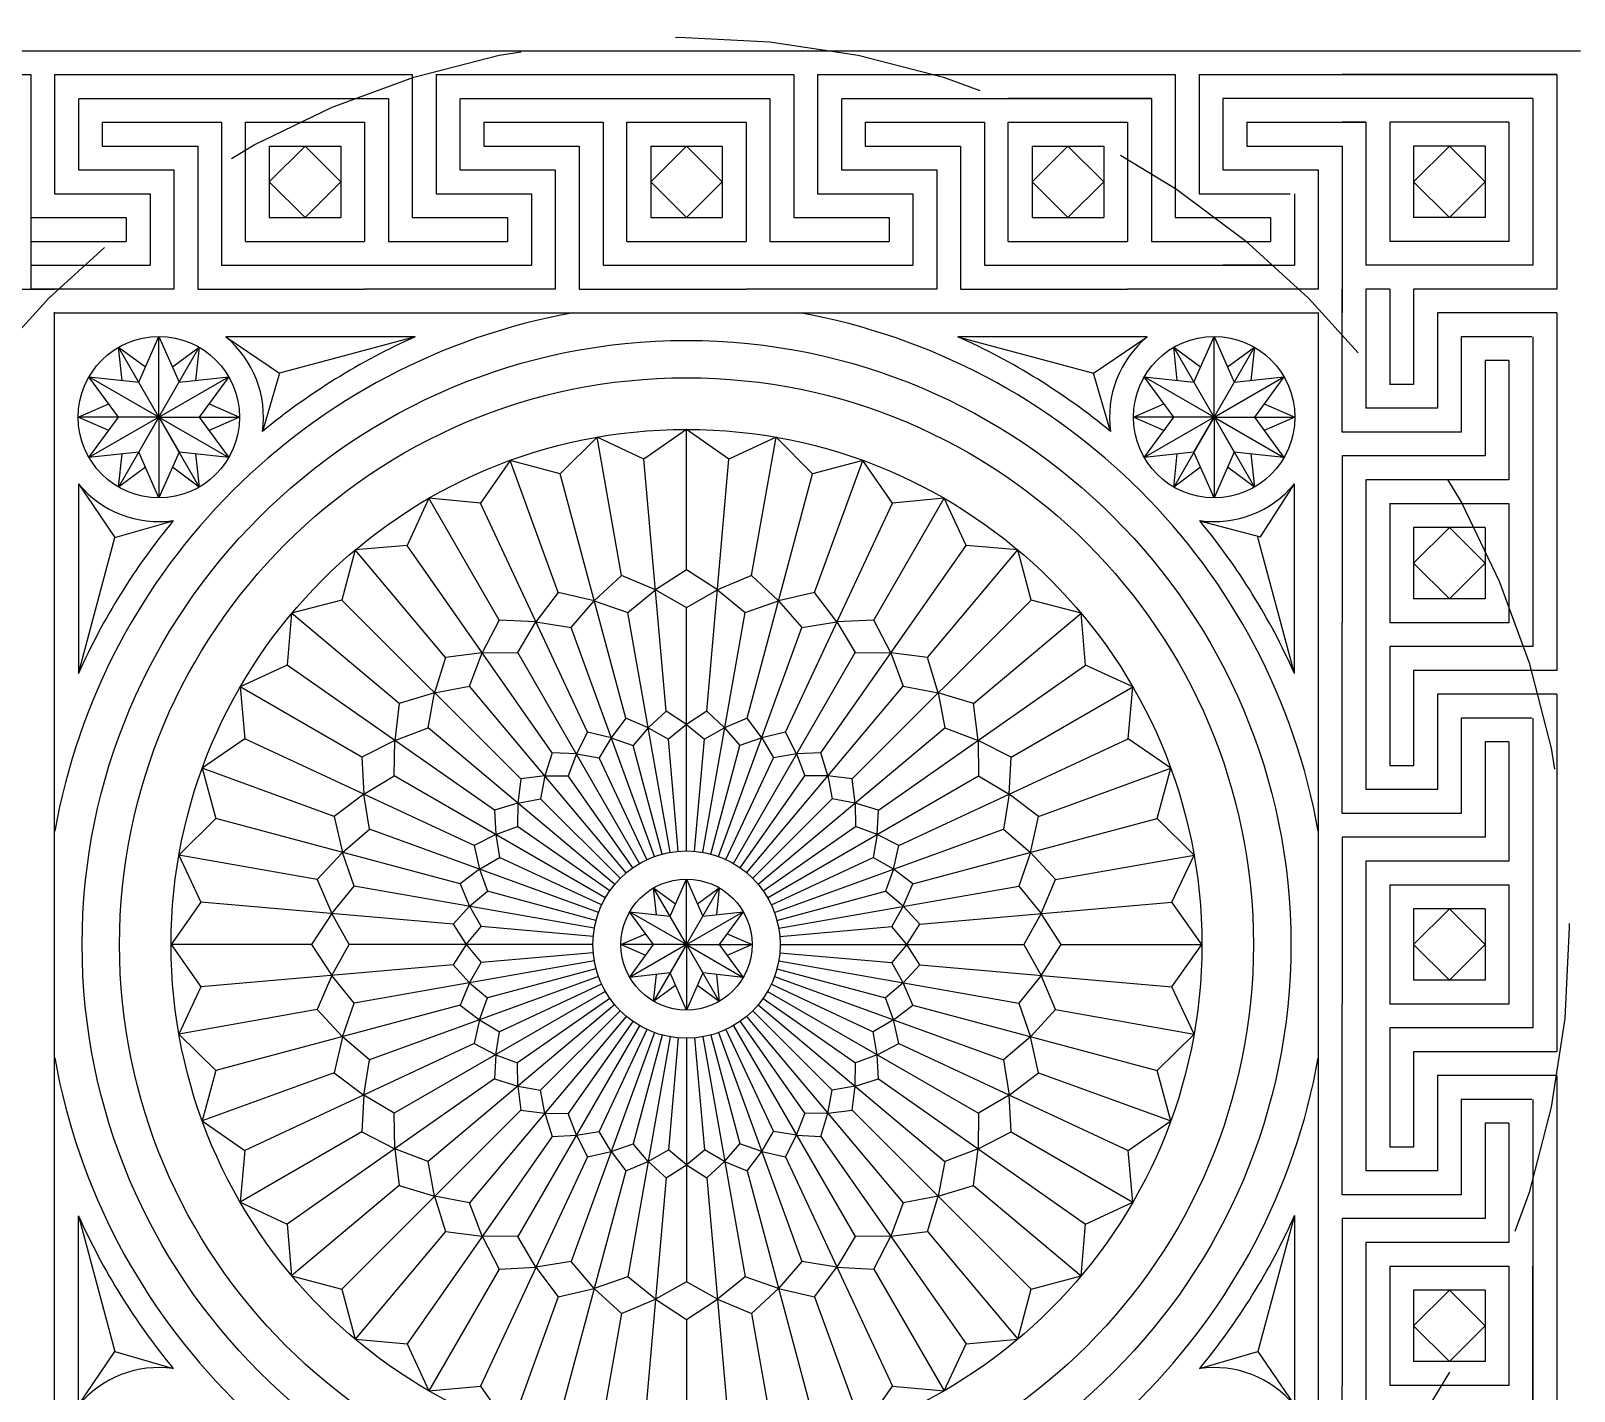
# Model space of a CAD drawing. Header units: metres. Extents: x 225 to 336, y 133 to 179.
# Drawn here: x 290.99 to 303.61, y 152.34 to 163.47 of the extents above; entities that cross this region are included whole.
import ezdxf

# ---------------------------------------------------------------- set-up
doc = ezdxf.new("R2010")
doc.units = ezdxf.units.M
doc.linetypes.add('DASHED', pattern=[19.05, 12.7, -6.35])
for name, color, linetype in [('ceco.net 202 Il Redentore', 7, 'Continuous'), ('ceco.net Il Redentore LINES PROJECTED', 241, 'DASHED'), ('ceco.net Il Redentore WALLS CUT', 150, 'Continuous')]:
    doc.layers.add(name, color=color, linetype=linetype)

# ---------------------------------------------------------------- blocks, each defined once
blk = doc.blocks.new('A$C5E4D315C')
at = {"ltscale": 0.2}
for p, q in [((-15.195, 2.563), (-0.57, 2.563)), ((-15, 2.367), (-13.245, 2.367)), ((-13.245, 2.367), (-13.245, 0.612)), ((-13.05, 2.367), (-10.125, 2.367)), ((-13.05, 2.367), (-13.05, 1.393)), ((-10.125, 2.367), (-10.125, 1.197)), ((-9.93, 2.367), (-7.005, 2.367)), ((-9.93, 2.367), (-9.93, 1.393)), ((-7.005, 2.367), (-7.005, 1.197)), ((-6.81, 2.367), (-3.885, 2.367)), ((-6.81, 2.367), (-6.81, 1.393)), ((-3.885, 2.367), (-3.885, 1.197)), ((-3.69, 2.367), (-0.765, 2.367)), ((-3.69, 2.367), (-3.69, 1.393)), ((-0.96, 2.367), (-2.52, 2.367)), ((-0.765, 2.367), (-2.52, 2.367)), ((-0.765, 2.367), (-0.765, 0.612)), ((-0.765, 2.367), (-0.765, 0.612)), ((-12.855, 2.172), (-10.515, 2.172)), ((-12.855, 2.163), (-12.855, 1.588)), ((-12.855, 2.163), (-12.855, 1.588)), ((-10.515, 2.172), (-10.32, 2.172)), ((-10.32, 2.172), (-10.32, 1.393)), ((-10.32, 2.172), (-10.32, 1.002)), ((-9.735, 2.172), (-7.395, 2.172)), ((-9.735, 2.163), (-9.735, 1.588)), ((-9.735, 2.163), (-9.735, 1.588)), ((-7.395, 2.172), (-7.2, 2.172)), ((-7.2, 2.172), (-7.2, 1.393)), ((-7.2, 2.172), (-7.2, 1.002)), ((-6.615, 2.172), (-4.275, 2.172)), ((-6.615, 2.163), (-6.615, 1.588)), ((-6.615, 2.163), (-6.615, 1.588)), ((-4.08, 2.172), (-5.25, 2.172)), ((-4.275, 2.172), (-4.08, 2.172)), ((-4.08, 2.172), (-4.08, 1.393)), ((-4.08, 2.172), (-4.08, 1.002)), ((-3.69, 2.163), (-3.69, 1.588)), ((-3.495, 2.172), (-3.495, 1.588)), ((-2.325, 2.172), (-3.495, 2.172)), ((-2.325, 2.172), (-2.52, 2.172)), ((-0.96, 2.172), (-2.325, 2.172)), ((-0.96, 2.172), (-2.325, 2.172)), ((-0.96, 2.172), (-0.96, 0.807)), ((-0.96, 2.172), (-0.96, 0.807)), ((-12.66, 1.977), (-12.66, 1.782)), ((-12.66, 1.977), (-11.685, 1.977)), ((-11.685, 1.977), (-11.685, 0.807)), ((-11.49, 1.977), (-10.515, 1.977)), ((-11.49, 1.002), (-11.49, 1.977)), ((-10.515, 1.977), (-10.515, 1.002)), ((-9.54, 1.977), (-8.565, 1.977)), ((-9.54, 1.977), (-9.54, 1.782)), ((-8.565, 1.977), (-8.565, 0.807)), ((-8.37, 1.977), (-7.395, 1.977)), ((-8.37, 1.002), (-8.37, 1.977)), ((-7.395, 1.977), (-7.395, 1.002)), ((-6.42, 1.977), (-5.445, 1.977)), ((-6.42, 1.977), (-6.42, 1.782)), ((-5.445, 1.977), (-5.445, 0.807)), ((-5.25, 1.977), (-4.275, 1.977)), ((-5.25, 1.002), (-5.25, 1.977)), ((-4.275, 1.977), (-4.275, 1.002)), ((-3.3, 1.977), (-3.3, 1.782)), ((-3.3, 1.977), (-2.325, 1.977)), ((-2.325, 1.977), (-2.52, 1.977)), ((-2.325, 1.977), (-2.325, 0.807)), ((-2.325, 1.977), (-2.325, 0.807)), ((-1.155, 1.977), (-2.13, 1.977)), ((-2.13, 1.977), (-2.13, 1.002)), ((-1.155, 1.977), (-2.13, 1.977)), ((-2.13, 1.977), (-2.13, 1.002)), ((-1.155, 1.977), (-1.155, 1.002)), ((-1.155, 1.977), (-1.155, 1.002)), ((-12.66, 1.782), (-11.88, 1.782)), ((-11.88, 1.782), (-11.88, 0.807)), ((-11.88, 1.782), (-11.88, 0.612)), ((-11.295, 1.782), (-10.71, 1.782)), ((-11.295, 1.782), (-11.295, 1.197)), ((-11.295, 1.49), (-11.002, 1.782)), ((-11.002, 1.782), (-10.71, 1.49)), ((-10.71, 1.782), (-10.71, 1.197)), ((-9.54, 1.782), (-8.76, 1.782)), ((-8.76, 1.782), (-8.76, 0.612)), ((-8.76, 1.782), (-8.76, 0.807)), ((-8.175, 1.782), (-7.59, 1.782)), ((-8.175, 1.49), (-7.882, 1.782)), ((-8.175, 1.782), (-8.175, 1.197)), ((-7.882, 1.782), (-7.59, 1.49)), ((-7.59, 1.782), (-7.59, 1.197)), ((-6.42, 1.782), (-5.64, 1.782)), ((-5.64, 1.782), (-5.64, 0.612)), ((-5.64, 1.782), (-5.64, 0.807)), ((-5.055, 1.782), (-4.47, 1.782)), ((-5.055, 1.49), (-4.762, 1.782)), ((-5.055, 1.782), (-5.055, 1.197)), ((-4.762, 1.782), (-4.47, 1.49)), ((-4.47, 1.782), (-4.47, 1.197)), ((-3.885, 1.782), (-3.885, 1.197)), ((-3.3, 1.782), (-2.52, 1.782)), ((-2.52, 1.782), (-2.52, 0.417)), ((-2.52, 1.782), (-2.52, 0.612)), ((-1.35, 1.782), (-1.935, 1.782)), ((-1.642, 1.782), (-1.935, 1.49)), ((-1.935, 1.782), (-1.935, 1.197)), ((-1.35, 1.782), (-1.935, 1.782)), ((-1.935, 1.49), (-1.642, 1.782)), ((-1.935, 1.782), (-1.935, 1.197)), ((-1.35, 1.49), (-1.642, 1.782)), ((-1.642, 1.782), (-1.35, 1.49)), ((-1.35, 1.782), (-1.35, 1.197)), ((-1.35, 1.782), (-1.35, 1.197)), ((-12.855, 1.588), (-12.075, 1.588)), ((-12.075, 1.588), (-12.075, 0.612)), ((-9.735, 1.588), (-8.955, 1.588)), ((-8.955, 1.588), (-8.955, 0.612)), ((-6.615, 1.588), (-5.835, 1.588)), ((-5.835, 1.588), (-5.835, 0.612)), ((-3.495, 1.588), (-2.715, 1.588)), ((-2.715, 1.588), (-2.715, 0.612)), ((-13.05, 1.393), (-12.27, 1.393)), ((-12.27, 1.393), (-12.27, 0.807)), ((-11.002, 1.197), (-11.295, 1.49)), ((-10.71, 1.49), (-11.002, 1.197)), ((-9.93, 1.393), (-9.15, 1.393)), ((-9.15, 1.393), (-9.15, 0.807)), ((-7.882, 1.197), (-8.175, 1.49)), ((-7.59, 1.49), (-7.882, 1.197)), ((-6.81, 1.393), (-6.03, 1.393)), ((-6.03, 1.393), (-6.03, 0.807)), ((-4.762, 1.197), (-5.055, 1.49)), ((-4.47, 1.49), (-4.762, 1.197)), ((-3.69, 1.393), (-2.945, 1.393)), ((-2.91, 1.393), (-2.91, 0.807)), ((-1.935, 1.49), (-1.642, 1.197)), ((-1.642, 1.197), (-1.935, 1.49)), ((-1.642, 1.197), (-1.35, 1.49)), ((-1.35, 1.49), (-1.642, 1.197)), ((-13.245, 1.197), (-12.465, 1.197)), ((-12.465, 1.197), (-12.465, 1.002)), ((-11.295, 1.197), (-10.71, 1.197)), ((-10.125, 1.197), (-9.93, 1.197)), ((-10.125, 1.197), (-9.345, 1.197)), ((-9.93, 1.197), (-9.345, 1.197)), ((-9.345, 1.197), (-9.345, 1.002)), ((-9.345, 1.197), (-9.345, 1.002)), ((-8.175, 1.197), (-7.59, 1.197)), ((-7.005, 1.197), (-6.225, 1.197)), ((-6.225, 1.197), (-6.225, 1.002)), ((-5.055, 1.197), (-4.47, 1.197)), ((-3.885, 1.197), (-3.105, 1.197)), ((-3.105, 1.197), (-3.105, 1.002)), ((-1.35, 1.197), (-1.935, 1.197)), ((-1.35, 1.197), (-1.935, 1.197)), ((-13.245, 1.002), (-12.465, 1.002)), ((-11.49, 1.002), (-10.515, 1.002)), ((-10.32, 1.002), (-9.93, 1.002)), ((-10.125, 1.002), (-9.345, 1.002)), ((-9.93, 1.002), (-9.345, 1.002)), ((-8.37, 1.002), (-7.395, 1.002)), ((-7.2, 1.002), (-6.225, 1.002)), ((-5.25, 1.002), (-4.275, 1.002)), ((-4.08, 1.002), (-3.105, 1.002)), ((-1.155, 1.002), (-2.13, 1.002)), ((-1.155, 1.002), (-2.13, 1.002)), ((-13.245, 0.807), (-12.27, 0.807)), ((-13.245, 0.807), (-13.05, 0.807)), ((-11.685, 0.807), (-10.515, 0.807)), ((-10.515, 0.807), (-9.15, 0.807)), ((-10.125, 0.807), (-9.15, 0.807)), ((-8.565, 0.807), (-7.395, 0.807)), ((-7.395, 0.807), (-6.03, 0.807)), ((-7.005, 0.807), (-6.03, 0.807)), ((-5.445, 0.807), (-4.275, 0.807)), ((-4.275, 0.807), (-2.91, 0.807)), ((-3.105, 0.807), (-3.495, 0.807)), ((-0.96, 0.807), (-2.325, 0.807)), ((-0.96, 0.807), (-2.325, 0.807)), ((-2.715, 0.75), (-2.715, 0.612)), ((-14.415, 0.612), (-13.245, 0.612)), ((-14.415, 0.612), (-13.05, 0.612)), ((-12.075, 0.612), (-13.245, 0.612)), ((-11.88, 0.612), (-10.515, 0.612)), ((-8.955, 0.612), (-10.515, 0.612)), ((-8.76, 0.612), (-7.395, 0.612)), ((-5.835, 0.612), (-7.395, 0.612)), ((-5.64, 0.612), (-4.275, 0.612)), ((-2.715, 0.612), (-4.275, 0.612)), ((-2.52, -0.557), (-2.52, 0.612)), ((-2.325, 0.612), (-2.325, 0.417)), ((-2.325, 0.612), (-2.325, -0.362)), ((-2.13, 0.612), (-2.325, 0.612)), ((-2.13, 0.612), (-2.325, 0.612)), ((-2.13, 0.612), (-2.13, -0.167)), ((-0.765, 0.612), (-1.935, 0.612)), ((-1.935, 0.612), (-1.935, -0.167)), ((-0.765, 0.612), (-1.935, 0.612)), ((-13.05, -9.917), (-13.05, 0.423)), ((-13.05, 0.417), (-2.709, 0.417)), ((-2.715, 0.417), (-2.715, -9.917)), ((-0.765, 0.417), (-1.74, 0.417)), ((-1.74, 0.417), (-1.74, -0.362)), ((-0.765, 0.417), (-0.765, -2.507)), ((-12.197, -0.435), (-12.527, 0.137)), ((-12.498, -0.134), (-12.527, 0.137)), ((-12.527, 0.137), (-12.307, -0.024)), ((-12.362, -0.149), (-12.197, 0.225)), ((-12.197, -0.435), (-12.197, 0.225)), ((-12.197, 0.225), (-12.032, -0.149)), ((-12.197, -0.435), (-11.867, 0.137)), ((-12.087, -0.024), (-11.867, 0.137)), ((-11.867, 0.137), (-11.897, -0.134)), ((-10.101, 0.222), (-11.651, 0.222)), ((-11.651, 0.222), (-11.211, -0.075)), ((-10.101, 0.222), (-11.211, -0.075)), ((-4.114, 0.222), (-5.664, 0.222)), ((-5.664, 0.222), (-4.554, -0.075)), ((-4.554, -0.075), (-4.114, 0.222)), ((-3.567, -0.435), (-3.897, 0.137)), ((-3.868, -0.134), (-3.897, 0.137)), ((-3.897, 0.137), (-3.677, -0.024)), ((-3.732, -0.149), (-3.567, 0.225)), ((-3.567, -0.435), (-3.567, 0.225)), ((-3.567, 0.225), (-3.402, -0.149)), ((-3.567, -0.435), (-3.237, 0.137)), ((-3.457, -0.024), (-3.237, 0.137)), ((-3.237, 0.137), (-3.267, -0.134)), ((-0.969, 0.222), (-1.545, 0.222)), ((-0.969, 0.222), (-1.545, 0.222)), ((-1.545, 0.222), (-1.545, -0.557)), ((-0.96, 0.222), (-0.96, -2.117)), ((-1.35, 0.028), (-1.35, -0.752)), ((-1.155, 0.028), (-1.35, 0.028)), ((-1.155, 0.028), (-1.155, -0.947)), ((-12.197, -0.435), (-12.769, -0.105)), ((-12.527, -0.435), (-12.769, -0.105)), ((-12.769, -0.105), (-12.362, -0.149)), ((-12.197, -0.435), (-11.626, -0.105)), ((-12.032, -0.149), (-11.626, -0.105)), ((-11.626, -0.105), (-11.867, -0.435)), ((-11.211, -0.075), (-11.351, -0.552)), ((-4.414, -0.552), (-4.554, -0.075)), ((-3.567, -0.435), (-4.139, -0.105)), ((-3.897, -0.435), (-4.139, -0.105)), ((-4.139, -0.105), (-3.732, -0.149)), ((-3.567, -0.435), (-2.996, -0.105)), ((-3.402, -0.149), (-2.996, -0.105)), ((-2.996, -0.105), (-3.237, -0.435)), ((-1.935, -0.167), (-2.13, -0.167)), ((-12.857, -0.435), (-12.608, -0.325)), ((-11.787, -0.325), (-11.537, -0.435)), ((-4.227, -0.435), (-3.978, -0.325)), ((-3.157, -0.325), (-2.907, -0.435)), ((-1.74, -0.362), (-2.325, -0.362)), ((-12.197, -0.435), (-12.857, -0.435)), ((-12.608, -0.545), (-12.857, -0.435)), ((-12.197, -0.435), (-12.769, -0.765)), ((-12.769, -0.765), (-12.527, -0.435)), ((-12.197, -0.435), (-12.527, -1.007)), ((-12.362, -0.721), (-12.197, -0.435)), ((-12.197, -0.435), (-12.197, -1.095)), ((-12.197, -0.435), (-12.032, -0.721)), ((-12.197, -0.435), (-11.867, -1.007)), ((-12.197, -0.435), (-11.626, -0.765)), ((-12.197, -0.435), (-11.537, -0.435)), ((-11.867, -0.435), (-11.626, -0.765)), ((-11.537, -0.435), (-11.787, -0.545)), ((-3.567, -0.435), (-4.227, -0.435)), ((-3.978, -0.545), (-4.227, -0.435)), ((-3.567, -0.435), (-4.139, -0.765)), ((-4.139, -0.765), (-3.897, -0.435)), ((-3.567, -0.435), (-3.897, -1.007)), ((-3.732, -0.721), (-3.567, -0.435)), ((-3.567, -0.435), (-3.567, -1.095)), ((-3.567, -0.435), (-3.237, -1.007)), ((-3.567, -0.435), (-3.402, -0.721)), ((-3.567, -0.435), (-2.996, -0.765)), ((-3.567, -0.435), (-2.907, -0.435)), ((-3.237, -0.435), (-2.996, -0.765)), ((-2.907, -0.435), (-3.157, -0.545)), ((-8.614, -0.599), (-8.914, -0.9)), ((-8.23, -0.78), (-8.614, -0.599)), ((-8.415, -1.731), (-8.614, -0.599)), ((-7.882, -0.535), (-8.23, -0.78)), ((-7.882, -1.684), (-7.882, -0.535)), ((-7.535, -0.78), (-7.882, -0.535)), ((-7.15, -0.599), (-7.535, -0.78)), ((-7.35, -1.731), (-7.15, -0.599)), ((-6.851, -0.9), (-7.15, -0.599)), ((-1.545, -0.557), (-2.52, -0.557)), ((-12.362, -0.721), (-12.769, -0.765)), ((-12.527, -1.007), (-12.498, -0.735)), ((-12.197, -1.095), (-12.362, -0.721)), ((-12.032, -0.721), (-12.197, -1.095)), ((-11.626, -0.765), (-12.032, -0.721)), ((-11.897, -0.735), (-11.867, -1.007)), ((-3.732, -0.721), (-4.139, -0.765)), ((-3.897, -1.007), (-3.868, -0.735)), ((-3.567, -1.095), (-3.732, -0.721)), ((-3.402, -0.721), (-3.567, -1.095)), ((-2.996, -0.765), (-3.402, -0.721)), ((-3.267, -0.735), (-3.237, -1.007)), ((-1.35, -0.752), (-2.52, -0.752)), ((-2.52, -0.752), (-2.52, -2.117)), ((-1.35, -0.752), (-2.325, -0.752)), ((-12.307, -0.845), (-12.527, -1.007)), ((-11.867, -1.007), (-12.087, -0.845)), ((-9.324, -0.789), (-9.567, -1.138)), ((-8.931, -1.869), (-9.324, -0.789)), ((-8.914, -0.9), (-9.324, -0.789)), ((-8.049, -2.841), (-8.23, -0.78)), ((-8.049, -2.841), (-8.23, -0.78)), ((-7.715, -2.841), (-7.535, -0.78)), ((-7.715, -2.841), (-7.535, -0.78)), ((-6.441, -0.789), (-6.851, -0.9)), ((-6.834, -1.869), (-6.441, -0.789)), ((-6.198, -1.138), (-6.441, -0.789)), ((-3.677, -0.845), (-3.897, -1.007)), ((-3.237, -1.007), (-3.457, -0.845)), ((-12.855, -0.982), (-12.855, -2.531)), ((-12.855, -0.982), (-12.557, -1.421)), ((-8.378, -2.899), (-8.914, -0.9)), ((-8.378, -2.899), (-8.914, -0.9)), ((-7.387, -2.899), (-6.851, -0.9)), ((-7.387, -2.899), (-6.851, -0.9)), ((-3.188, -1.414), (-2.91, -0.982)), ((-2.91, -2.532), (-2.91, -0.982)), ((-1.155, -0.947), (-2.325, -0.947)), ((-2.325, -0.947), (-2.325, -2.117)), ((-9.99, -1.099), (-10.168, -1.485)), ((-9.415, -2.095), (-9.99, -1.099)), ((-9.567, -1.138), (-9.99, -1.099)), ((-6.35, -2.095), (-5.775, -1.099)), ((-5.775, -1.099), (-6.198, -1.138)), ((-5.596, -1.485), (-5.775, -1.099)), ((-8.692, -3.013), (-9.567, -1.138)), ((-8.692, -3.013), (-9.567, -1.138)), ((-7.073, -3.013), (-6.198, -1.138)), ((-7.073, -3.013), (-6.198, -1.138)), ((-2.13, -1.142), (-1.155, -1.142)), ((-2.13, -1.142), (-2.13, -2.117)), ((-1.155, -1.142), (-1.155, -2.117)), ((-12.557, -1.421), (-12.08, -1.282)), ((-3.685, -1.282), (-3.188, -1.414)), ((-1.35, -1.338), (-1.935, -1.338)), ((-1.935, -1.63), (-1.642, -1.338)), ((-1.935, -1.338), (-1.935, -1.922)), ((-1.642, -1.338), (-1.35, -1.63)), ((-1.35, -1.338), (-1.35, -1.922)), ((-12.855, -2.531), (-12.557, -1.421)), ((-10.168, -1.485), (-10.592, -1.521)), ((-8.981, -3.18), (-10.168, -1.485)), ((-8.981, -3.18), (-10.168, -1.485)), ((-6.783, -3.18), (-5.596, -1.485)), ((-6.783, -3.18), (-5.596, -1.485)), ((-5.173, -1.521), (-5.596, -1.485)), ((-2.91, -2.531), (-3.211, -1.408)), ((-10.592, -1.521), (-10.701, -1.932)), ((-9.853, -2.402), (-10.592, -1.521)), ((-5.912, -2.402), (-5.173, -1.521)), ((-5.064, -1.932), (-5.173, -1.521)), ((-1.642, -1.922), (-1.935, -1.63)), ((-1.35, -1.63), (-1.642, -1.922)), ((-8.415, -1.731), (-8.636, -1.937)), ((-8.136, -1.849), (-8.415, -1.731)), ((-7.882, -1.684), (-8.136, -1.849)), ((-7.629, -1.849), (-7.882, -1.684)), ((-7.35, -1.731), (-7.629, -1.849)), ((-7.129, -1.937), (-7.35, -1.731)), ((-8.931, -1.869), (-9.113, -2.11)), ((-8.636, -1.937), (-8.931, -1.869)), ((-8.362, -2.033), (-8.136, -1.849)), ((-8.136, -1.849), (-7.882, -1.991)), ((-7.882, -1.991), (-7.629, -1.849)), ((-7.629, -1.849), (-7.403, -2.033)), ((-6.834, -1.869), (-7.129, -1.937)), ((-6.652, -2.11), (-6.834, -1.869)), ((-10.701, -1.932), (-11.112, -2.04)), ((-9.237, -3.395), (-10.701, -1.932)), ((-9.237, -3.395), (-10.701, -1.932)), ((-8.826, -2.157), (-8.636, -1.937)), ((-8.636, -1.937), (-8.362, -2.033)), ((-7.882, -3.984), (-7.882, -1.991)), ((-7.403, -2.033), (-7.129, -1.937)), ((-7.129, -1.937), (-6.939, -2.157)), ((-6.528, -3.395), (-5.064, -1.932)), ((-6.528, -3.395), (-5.064, -1.932)), ((-4.653, -2.04), (-5.064, -1.932)), ((-1.35, -1.922), (-1.935, -1.922)), ((-11.112, -2.04), (-11.147, -2.464)), ((-10.231, -2.779), (-11.112, -2.04)), ((-9.415, -2.095), (-9.553, -2.364)), ((-9.113, -2.11), (-9.415, -2.095)), ((-9.262, -2.361), (-9.113, -2.11)), ((-9.113, -2.11), (-8.826, -2.157)), ((-8.016, -3.995), (-8.362, -2.033)), ((-7.749, -3.995), (-7.403, -2.033)), ((-6.939, -2.157), (-6.652, -2.11)), ((-6.35, -2.095), (-6.652, -2.11)), ((-6.652, -2.11), (-6.503, -2.361)), ((-6.212, -2.364), (-6.35, -2.095)), ((-5.534, -2.779), (-4.653, -2.04)), ((-4.618, -2.464), (-4.653, -2.04)), ((-2.52, -3.677), (-2.52, -2.117)), ((-2.325, -2.117), (-2.325, -3.482)), ((-1.155, -2.117), (-2.13, -2.117)), ((-0.96, -2.117), (-0.96, -2.312)), ((-8.145, -4.03), (-8.826, -2.157)), ((-7.62, -4.03), (-6.939, -2.157)), ((-9.553, -2.364), (-9.853, -2.402)), ((-9.656, -2.636), (-9.553, -2.364)), ((-9.553, -2.364), (-9.262, -2.361)), ((-8.266, -4.086), (-9.262, -2.361)), ((-7.499, -4.086), (-6.503, -2.361)), ((-6.503, -2.361), (-6.212, -2.364)), ((-6.212, -2.364), (-6.109, -2.636)), ((-5.912, -2.402), (-6.212, -2.364)), ((-0.96, -2.312), (-2.13, -2.312)), ((-2.13, -2.312), (-2.13, -2.702)), ((-0.96, -2.312), (-1.74, -2.312)), ((-11.147, -2.464), (-11.533, -2.642)), ((-9.452, -3.651), (-11.147, -2.464)), ((-9.452, -3.651), (-11.147, -2.464)), ((-9.853, -2.402), (-9.942, -2.691)), ((-6.313, -3.651), (-4.618, -2.464)), ((-6.313, -3.651), (-4.618, -2.464)), ((-5.823, -2.691), (-5.912, -2.402)), ((-4.232, -2.642), (-4.618, -2.464)), ((-2.325, -2.507), (-2.325, -3.482)), ((-2.13, -2.507), (-2.13, -3.287)), ((-0.765, -2.507), (-1.935, -2.507)), ((-1.935, -2.507), (-1.935, -3.287)), ((-1.935, -2.507), (-1.935, -2.702)), ((-11.533, -2.642), (-11.494, -3.066)), ((-10.537, -3.217), (-11.533, -2.642)), ((-9.942, -2.691), (-9.656, -2.636)), ((-8.375, -4.163), (-9.656, -2.636)), ((-7.39, -4.163), (-6.109, -2.636)), ((-6.109, -2.636), (-5.823, -2.691)), ((-5.227, -3.217), (-4.232, -2.642)), ((-4.27, -3.066), (-4.232, -2.642)), ((-9.942, -2.691), (-10.231, -2.779)), ((-9.996, -2.976), (-9.942, -2.691)), ((-5.823, -2.691), (-5.769, -2.976)), ((-5.534, -2.779), (-5.823, -2.691)), ((-2.13, -2.702), (-2.13, -3.287)), ((-1.935, -2.702), (-1.935, -3.287)), ((-1.74, -2.702), (-1.74, -3.482)), ((-0.765, -2.702), (-1.74, -2.702)), ((-0.765, -2.702), (-0.765, -5.627)), ((-10.231, -2.779), (-10.268, -3.08)), ((-8.378, -2.899), (-8.498, -3.058)), ((-8.195, -2.976), (-8.378, -2.899)), ((-8.049, -2.841), (-8.195, -2.976)), ((-7.882, -2.949), (-8.049, -2.841)), ((-7.715, -2.841), (-7.882, -2.949)), ((-7.57, -2.976), (-7.715, -2.841)), ((-7.387, -2.899), (-7.57, -2.976)), ((-7.266, -3.058), (-7.387, -2.899)), ((-5.497, -3.08), (-5.534, -2.779)), ((-1.545, -2.897), (-1.545, -3.677)), ((-0.969, -2.897), (-1.545, -2.897)), ((-0.969, -2.897), (-1.545, -2.897)), ((-0.96, -2.897), (-0.96, -5.237)), ((-10.268, -3.08), (-9.996, -2.976)), ((-8.47, -4.257), (-9.996, -2.976)), ((-8.692, -3.013), (-8.783, -3.19)), ((-8.498, -3.058), (-8.692, -3.013)), ((-8.195, -2.976), (-8.319, -3.121)), ((-8.195, -2.976), (-8.029, -3.07)), ((-7.882, -2.949), (-8.029, -3.07)), ((-7.882, -2.949), (-7.735, -3.07)), ((-7.57, -2.976), (-7.735, -3.07)), ((-7.57, -2.976), (-7.446, -3.121)), ((-7.295, -4.257), (-5.769, -2.976)), ((-7.073, -3.013), (-7.266, -3.058)), ((-6.982, -3.19), (-7.073, -3.013)), ((-5.769, -2.976), (-5.497, -3.08)), ((-11.494, -3.066), (-11.844, -3.308)), ((-9.619, -3.94), (-11.494, -3.066)), ((-9.619, -3.94), (-11.494, -3.066)), ((-10.268, -3.08), (-10.537, -3.217)), ((-10.272, -3.37), (-10.268, -3.08)), ((-8.498, -3.058), (-8.595, -3.222)), ((-8.498, -3.058), (-8.319, -3.121)), ((-8.081, -4.01), (-8.319, -3.121)), ((-8.081, -4.01), (-8.319, -3.121)), ((-7.949, -3.986), (-8.029, -3.07)), ((-7.949, -3.986), (-8.029, -3.07)), ((-7.816, -3.986), (-7.735, -3.07)), ((-7.816, -3.986), (-7.735, -3.07)), ((-7.684, -4.01), (-7.446, -3.121)), ((-7.684, -4.01), (-7.446, -3.121)), ((-7.266, -3.058), (-7.446, -3.121)), ((-7.266, -3.058), (-7.17, -3.222)), ((-6.146, -3.94), (-4.27, -3.066)), ((-6.146, -3.94), (-4.27, -3.066)), ((-5.497, -3.08), (-5.493, -3.37)), ((-5.227, -3.217), (-5.497, -3.08)), ((-3.921, -3.308), (-4.27, -3.066)), ((-1.35, -3.092), (-1.35, -3.872)), ((-1.155, -3.092), (-1.35, -3.092)), ((-1.155, -3.092), (-1.155, -4.067)), ((-10.537, -3.217), (-10.522, -3.519)), ((-8.981, -3.18), (-9.04, -3.37)), ((-8.783, -3.19), (-8.981, -3.18)), ((-8.783, -3.19), (-8.85, -3.369)), ((-8.783, -3.19), (-8.595, -3.222)), ((-8.206, -4.055), (-8.595, -3.222)), ((-8.206, -4.055), (-8.595, -3.222)), ((-7.559, -4.055), (-7.17, -3.222)), ((-7.559, -4.055), (-7.17, -3.222)), ((-6.982, -3.19), (-7.17, -3.222)), ((-6.783, -3.18), (-6.982, -3.19)), ((-6.982, -3.19), (-6.915, -3.369)), ((-6.725, -3.37), (-6.783, -3.18)), ((-5.243, -3.519), (-5.227, -3.217)), ((-11.844, -3.308), (-11.732, -3.719)), ((-10.763, -3.701), (-11.844, -3.308)), ((-10.522, -3.519), (-10.272, -3.37)), ((-8.546, -4.367), (-10.272, -3.37)), ((-9.237, -3.395), (-9.262, -3.592)), ((-9.04, -3.37), (-9.237, -3.395)), ((-9.04, -3.37), (-9.075, -3.558)), ((-9.04, -3.37), (-8.85, -3.369)), ((-8.322, -4.122), (-8.85, -3.369)), ((-8.322, -4.122), (-8.85, -3.369)), ((-7.443, -4.122), (-6.915, -3.369)), ((-7.443, -4.122), (-6.915, -3.369)), ((-7.219, -4.367), (-5.493, -3.37)), ((-6.725, -3.37), (-6.915, -3.369)), ((-6.725, -3.37), (-6.69, -3.558)), ((-6.528, -3.395), (-6.725, -3.37)), ((-6.503, -3.592), (-6.528, -3.395)), ((-5.493, -3.37), (-5.243, -3.519)), ((-5.002, -3.701), (-3.921, -3.308)), ((-4.033, -3.719), (-3.921, -3.308)), ((-1.935, -3.287), (-2.13, -3.287)), ((-1.935, -3.287), (-2.13, -3.287)), ((-10.522, -3.519), (-10.763, -3.701)), ((-10.475, -3.806), (-10.522, -3.519)), ((-5.243, -3.519), (-5.29, -3.806)), ((-5.002, -3.701), (-5.243, -3.519)), ((-1.74, -3.482), (-2.325, -3.482)), ((-9.262, -3.592), (-9.452, -3.651)), ((-9.452, -3.651), (-9.442, -3.849)), ((-9.262, -3.592), (-9.264, -3.783)), ((-9.262, -3.592), (-9.075, -3.558)), ((-8.424, -4.208), (-9.075, -3.558)), ((-8.424, -4.208), (-9.075, -3.558)), ((-7.34, -4.208), (-6.69, -3.558)), ((-7.34, -4.208), (-6.69, -3.558)), ((-6.503, -3.592), (-6.69, -3.558)), ((-6.313, -3.651), (-6.503, -3.592)), ((-6.503, -3.592), (-6.501, -3.783)), ((-6.323, -3.849), (-6.313, -3.651)), ((-11.732, -3.719), (-12.034, -4.018)), ((-9.733, -4.254), (-11.732, -3.719)), ((-9.733, -4.254), (-11.732, -3.719)), ((-10.763, -3.701), (-10.696, -3.996)), ((-9.442, -3.849), (-9.264, -3.783)), ((-8.51, -4.31), (-9.264, -3.783)), ((-8.51, -4.31), (-9.264, -3.783)), ((-7.255, -4.31), (-6.501, -3.783)), ((-7.255, -4.31), (-6.501, -3.783)), ((-6.323, -3.849), (-6.501, -3.783)), ((-6.032, -4.254), (-4.033, -3.719)), ((-6.032, -4.254), (-4.033, -3.719)), ((-5.069, -3.996), (-5.002, -3.701)), ((-3.731, -4.018), (-4.033, -3.719)), ((-1.545, -3.677), (-2.52, -3.677)), ((-10.696, -3.996), (-10.475, -3.806)), ((-8.603, -4.488), (-10.475, -3.806)), ((-9.442, -3.849), (-9.619, -3.94)), ((-9.442, -3.849), (-9.411, -4.037)), ((-7.162, -4.488), (-5.29, -3.806)), ((-6.323, -3.849), (-6.354, -4.037)), ((-6.146, -3.94), (-6.323, -3.849)), ((-5.29, -3.806), (-5.069, -3.996)), ((-1.35, -3.872), (-2.52, -3.872)), ((-2.52, -3.872), (-2.52, -5.237)), ((-1.35, -3.872), (-2.325, -3.872)), ((-12.034, -4.018), (-11.853, -4.403)), ((-10.902, -4.218), (-12.034, -4.018)), ((-10.696, -3.996), (-10.902, -4.218)), ((-10.6, -4.271), (-10.696, -3.996)), ((-9.619, -3.94), (-9.575, -4.134)), ((-9.575, -4.134), (-9.411, -4.037)), ((-8.577, -4.426), (-9.411, -4.037)), ((-8.577, -4.426), (-9.411, -4.037)), ((-7.188, -4.426), (-6.354, -4.037)), ((-7.188, -4.426), (-6.354, -4.037)), ((-6.19, -4.134), (-6.354, -4.037)), ((-6.19, -4.134), (-6.146, -3.94)), ((-5.069, -3.996), (-5.165, -4.271)), ((-4.863, -4.218), (-5.069, -3.996)), ((-4.863, -4.218), (-3.731, -4.018)), ((-3.912, -4.403), (-3.731, -4.018)), ((-9.575, -4.134), (-9.733, -4.254)), ((-9.575, -4.134), (-9.511, -4.314)), ((-6.19, -4.134), (-6.254, -4.314)), ((-6.032, -4.254), (-6.19, -4.134)), ((-1.155, -4.067), (-2.325, -4.067)), ((-2.325, -4.067), (-2.325, -5.237)), ((-10.902, -4.218), (-10.784, -4.496)), ((-10.784, -4.496), (-10.6, -4.271)), ((-8.637, -4.617), (-10.6, -4.271)), ((-9.733, -4.254), (-9.656, -4.437)), ((-7.882, -4.75), (-8.151, -4.285)), ((-8.127, -4.506), (-8.151, -4.285)), ((-8.151, -4.285), (-7.972, -4.416)), ((-8.017, -4.518), (-7.882, -4.214)), ((-7.882, -4.75), (-7.882, -4.214)), ((-7.882, -4.214), (-7.748, -4.518)), ((-7.882, -4.75), (-7.614, -4.285)), ((-7.793, -4.416), (-7.614, -4.285)), ((-7.614, -4.285), (-7.638, -4.506)), ((-7.128, -4.617), (-5.165, -4.271)), ((-6.109, -4.437), (-6.032, -4.254)), ((-5.165, -4.271), (-4.981, -4.496)), ((-4.981, -4.496), (-4.863, -4.218)), ((-2.13, -4.262), (-1.155, -4.262)), ((-2.13, -4.262), (-2.13, -5.237)), ((-1.155, -4.262), (-1.155, -5.237)), ((-11.853, -4.403), (-12.098, -4.75)), ((-9.791, -4.583), (-11.853, -4.403)), ((-9.791, -4.583), (-11.853, -4.403)), ((-9.656, -4.437), (-9.511, -4.314)), ((-8.623, -4.552), (-9.511, -4.314)), ((-8.623, -4.552), (-9.511, -4.314)), ((-7.142, -4.552), (-6.254, -4.314)), ((-7.142, -4.552), (-6.254, -4.314)), ((-6.109, -4.437), (-6.254, -4.314)), ((-5.974, -4.583), (-3.912, -4.403)), ((-5.974, -4.583), (-3.912, -4.403)), ((-3.667, -4.75), (-3.912, -4.403)), ((-10.784, -4.496), (-10.948, -4.75)), ((-10.642, -4.75), (-10.784, -4.496)), ((-9.656, -4.437), (-9.791, -4.583)), ((-9.656, -4.437), (-9.562, -4.603)), ((-7.882, -4.75), (-8.347, -4.482)), ((-8.151, -4.75), (-8.347, -4.482)), ((-8.347, -4.482), (-8.017, -4.518)), ((-7.882, -4.75), (-7.418, -4.482)), ((-7.748, -4.518), (-7.418, -4.482)), ((-7.418, -4.482), (-7.614, -4.75)), ((-6.109, -4.437), (-6.203, -4.603)), ((-5.974, -4.583), (-6.109, -4.437)), ((-4.981, -4.496), (-5.123, -4.75)), ((-4.817, -4.75), (-4.981, -4.496)), ((-1.935, -4.75), (-1.642, -4.457)), ((-1.35, -4.457), (-1.935, -4.457)), ((-1.935, -4.457), (-1.935, -5.042)), ((-1.642, -4.457), (-1.35, -4.75)), ((-1.35, -4.457), (-1.35, -5.042)), ((-9.791, -4.583), (-9.684, -4.75)), ((-9.684, -4.75), (-9.562, -4.603)), ((-8.646, -4.683), (-9.562, -4.603)), ((-8.646, -4.683), (-9.562, -4.603)), ((-8.419, -4.75), (-8.216, -4.661)), ((-7.549, -4.661), (-7.346, -4.75)), ((-7.119, -4.683), (-6.203, -4.603)), ((-7.119, -4.683), (-6.203, -4.603)), ((-6.081, -4.75), (-6.203, -4.603)), ((-6.081, -4.75), (-5.974, -4.583)), ((-12.098, -4.75), (-11.853, -5.097)), ((-10.948, -4.75), (-12.098, -4.75)), ((-10.948, -4.75), (-10.784, -5.004)), ((-10.784, -5.004), (-10.642, -4.75)), ((-8.649, -4.75), (-10.642, -4.75)), ((-9.684, -4.75), (-9.791, -4.917)), ((-9.684, -4.75), (-9.562, -4.897)), ((-7.882, -4.75), (-8.419, -4.75)), ((-8.216, -4.839), (-8.419, -4.75)), ((-7.882, -4.75), (-8.347, -5.018)), ((-8.347, -5.018), (-8.151, -4.75)), ((-7.882, -4.75), (-8.151, -5.215)), ((-8.017, -4.982), (-7.882, -4.75)), ((-7.882, -4.75), (-7.346, -4.75)), ((-7.882, -4.75), (-7.418, -5.018)), ((-7.882, -4.75), (-7.882, -5.286)), ((-7.882, -4.75), (-7.614, -5.215)), ((-7.882, -4.75), (-7.748, -4.982)), ((-7.614, -4.75), (-7.418, -5.018)), ((-7.346, -4.75), (-7.549, -4.839)), ((-7.116, -4.75), (-5.123, -4.75)), ((-6.081, -4.75), (-6.203, -4.897)), ((-5.974, -4.917), (-6.081, -4.75)), ((-5.123, -4.75), (-4.981, -5.004)), ((-4.981, -5.004), (-4.817, -4.75)), ((-4.817, -4.75), (-3.667, -4.75)), ((-3.912, -5.097), (-3.667, -4.75)), ((-1.642, -5.042), (-1.935, -4.75)), ((-1.35, -4.75), (-1.642, -5.042)), ((-9.791, -4.917), (-11.853, -5.097)), ((-9.791, -4.917), (-11.853, -5.097)), ((-8.637, -4.883), (-10.6, -5.229)), ((-9.791, -4.917), (-9.656, -5.063)), ((-9.656, -5.063), (-9.562, -4.897)), ((-8.646, -4.817), (-9.562, -4.897)), ((-8.646, -4.817), (-9.562, -4.897)), ((-7.128, -4.883), (-5.165, -5.229)), ((-7.119, -4.817), (-6.203, -4.897)), ((-7.119, -4.817), (-6.203, -4.897)), ((-6.109, -5.063), (-6.203, -4.897)), ((-6.109, -5.063), (-5.974, -4.917)), ((-5.974, -4.917), (-3.912, -5.097)), ((-5.974, -4.917), (-3.912, -5.097)), ((-10.784, -5.004), (-10.902, -5.282)), ((-10.6, -5.229), (-10.784, -5.004)), ((-8.603, -5.012), (-10.475, -5.694)), ((-8.623, -4.948), (-9.511, -5.186)), ((-8.623, -4.948), (-9.511, -5.186)), ((-8.017, -4.982), (-8.347, -5.018)), ((-8.151, -5.215), (-8.127, -4.994)), ((-7.882, -5.286), (-8.017, -4.982)), ((-7.748, -4.982), (-7.882, -5.286)), ((-7.418, -5.018), (-7.748, -4.982)), ((-7.638, -4.994), (-7.614, -5.215)), ((-7.162, -5.012), (-5.29, -5.694)), ((-7.142, -4.948), (-6.254, -5.186)), ((-7.142, -4.948), (-6.254, -5.186)), ((-4.981, -5.004), (-5.165, -5.229)), ((-4.863, -5.282), (-4.981, -5.004)), ((-1.35, -5.042), (-1.935, -5.042)), ((-11.853, -5.097), (-12.034, -5.482)), ((-8.546, -5.133), (-10.272, -6.13)), ((-9.656, -5.063), (-9.733, -5.246)), ((-9.656, -5.063), (-9.511, -5.186)), ((-8.577, -5.074), (-9.411, -5.463)), ((-8.577, -5.074), (-9.411, -5.463)), ((-7.972, -5.084), (-8.151, -5.215)), ((-7.614, -5.215), (-7.793, -5.084)), ((-7.219, -5.133), (-5.493, -6.13)), ((-7.188, -5.074), (-6.354, -5.463)), ((-7.188, -5.074), (-6.354, -5.463)), ((-6.109, -5.063), (-6.254, -5.186)), ((-6.032, -5.246), (-6.109, -5.063)), ((-3.731, -5.482), (-3.912, -5.097)), ((-10.902, -5.282), (-12.034, -5.482)), ((-9.733, -5.246), (-11.732, -5.781)), ((-9.733, -5.246), (-11.732, -5.781)), ((-10.902, -5.282), (-10.696, -5.504)), ((-10.696, -5.504), (-10.6, -5.229)), ((-8.47, -5.243), (-9.996, -6.524)), ((-9.733, -5.246), (-9.575, -5.366)), ((-9.575, -5.366), (-9.511, -5.186)), ((-8.51, -5.19), (-9.264, -5.717)), ((-8.51, -5.19), (-9.264, -5.717)), ((-8.424, -5.292), (-9.075, -5.942)), ((-8.424, -5.292), (-9.075, -5.942)), ((-7.34, -5.292), (-6.69, -5.942)), ((-7.34, -5.292), (-6.69, -5.942)), ((-7.295, -5.243), (-5.769, -6.524)), ((-7.255, -5.19), (-6.501, -5.717)), ((-7.255, -5.19), (-6.501, -5.717)), ((-6.19, -5.366), (-6.254, -5.186)), ((-6.19, -5.366), (-6.032, -5.246)), ((-6.032, -5.246), (-4.033, -5.781)), ((-6.032, -5.246), (-4.033, -5.781)), ((-5.165, -5.229), (-5.069, -5.504)), ((-5.069, -5.504), (-4.863, -5.282)), ((-4.863, -5.282), (-3.731, -5.482)), ((-2.52, -6.797), (-2.52, -5.237)), ((-2.325, -5.237), (-2.325, -6.602)), ((-1.155, -5.237), (-2.13, -5.237)), ((-0.96, -5.237), (-0.96, -5.432)), ((-8.375, -5.337), (-9.656, -6.864)), ((-9.575, -5.366), (-9.619, -5.56)), ((-9.575, -5.366), (-9.411, -5.463)), ((-8.266, -5.414), (-9.262, -7.139)), ((-8.322, -5.378), (-8.85, -6.131)), ((-8.322, -5.378), (-8.85, -6.131)), ((-7.499, -5.414), (-6.503, -7.139)), ((-7.443, -5.378), (-6.915, -6.131)), ((-7.443, -5.378), (-6.915, -6.131)), ((-7.39, -5.337), (-6.109, -6.864)), ((-6.19, -5.366), (-6.354, -5.463)), ((-6.146, -5.56), (-6.19, -5.366)), ((-12.034, -5.482), (-11.732, -5.781)), ((-10.696, -5.504), (-10.763, -5.799)), ((-10.475, -5.694), (-10.696, -5.504)), ((-9.442, -5.651), (-9.411, -5.463)), ((-8.145, -5.47), (-8.826, -7.343)), ((-8.206, -5.445), (-8.595, -6.278)), ((-8.206, -5.445), (-8.595, -6.278)), ((-8.016, -5.505), (-8.362, -7.467)), ((-8.081, -5.49), (-8.319, -6.379)), ((-8.081, -5.49), (-8.319, -6.379)), ((-7.949, -5.514), (-8.029, -6.43)), ((-7.949, -5.514), (-8.029, -6.43)), ((-7.882, -5.516), (-7.882, -7.509)), ((-7.816, -5.514), (-7.735, -6.43)), ((-7.816, -5.514), (-7.735, -6.43)), ((-7.749, -5.505), (-7.403, -7.467)), ((-7.684, -5.49), (-7.446, -6.379)), ((-7.684, -5.49), (-7.446, -6.379)), ((-7.62, -5.47), (-6.939, -7.343)), ((-7.559, -5.445), (-7.17, -6.278)), ((-7.559, -5.445), (-7.17, -6.278)), ((-6.323, -5.651), (-6.354, -5.463)), ((-5.069, -5.504), (-5.29, -5.694)), ((-5.002, -5.799), (-5.069, -5.504)), ((-4.033, -5.781), (-3.731, -5.482)), ((-0.96, -5.432), (-2.13, -5.432)), ((-2.13, -5.432), (-2.13, -6.407)), ((-0.96, -5.432), (-1.74, -5.432)), ((-9.619, -5.56), (-11.494, -6.434)), ((-9.619, -5.56), (-11.494, -6.434)), ((-9.619, -5.56), (-9.442, -5.651)), ((-9.442, -5.651), (-9.452, -5.849)), ((-9.442, -5.651), (-9.264, -5.717)), ((-6.323, -5.651), (-6.501, -5.717)), ((-6.323, -5.651), (-6.146, -5.56)), ((-6.313, -5.849), (-6.323, -5.651)), ((-6.146, -5.56), (-4.27, -6.434)), ((-6.146, -5.56), (-4.27, -6.434)), ((-2.325, -5.627), (-2.325, -6.602)), ((-0.765, -5.627), (-1.935, -5.627)), ((-1.935, -5.627), (-1.935, -6.407)), ((-11.732, -5.781), (-11.844, -6.192)), ((-10.763, -5.799), (-11.844, -6.192)), ((-10.763, -5.799), (-10.522, -5.981)), ((-10.522, -5.981), (-10.475, -5.694)), ((-9.262, -5.908), (-9.264, -5.717)), ((-6.503, -5.908), (-6.501, -5.717)), ((-5.29, -5.694), (-5.243, -5.981)), ((-5.243, -5.981), (-5.002, -5.799)), ((-5.002, -5.799), (-3.921, -6.192)), ((-3.921, -6.192), (-4.033, -5.781)), ((-9.452, -5.849), (-11.147, -7.036)), ((-9.452, -5.849), (-11.147, -7.036)), ((-9.452, -5.849), (-9.262, -5.908)), ((-9.262, -5.908), (-9.237, -6.105)), ((-9.262, -5.908), (-9.075, -5.942)), ((-6.503, -5.908), (-6.69, -5.942)), ((-6.528, -6.105), (-6.503, -5.908)), ((-6.503, -5.908), (-6.313, -5.849)), ((-6.313, -5.849), (-4.618, -7.036)), ((-6.313, -5.849), (-4.618, -7.036)), ((-1.74, -5.822), (-1.74, -6.602)), ((-0.765, -5.822), (-1.74, -5.822)), ((-0.765, -5.822), (-0.765, -8.747)), ((-10.522, -5.981), (-10.537, -6.283)), ((-10.272, -6.13), (-10.522, -5.981)), ((-9.04, -6.13), (-9.075, -5.942)), ((-6.725, -6.13), (-6.69, -5.942)), ((-5.243, -5.981), (-5.493, -6.13)), ((-5.227, -6.283), (-5.243, -5.981)), ((-1.545, -6.017), (-1.545, -6.797)), ((-0.969, -6.017), (-1.545, -6.017)), ((-0.969, -6.017), (-1.545, -6.017)), ((-0.96, -6.017), (-0.96, -8.357)), ((-9.237, -6.105), (-10.701, -7.568)), ((-9.237, -6.105), (-10.701, -7.568)), ((-10.268, -6.42), (-10.272, -6.13)), ((-9.237, -6.105), (-9.04, -6.13)), ((-9.04, -6.13), (-8.85, -6.131)), ((-9.04, -6.13), (-8.981, -6.32)), ((-8.783, -6.31), (-8.85, -6.131)), ((-6.982, -6.31), (-6.915, -6.131)), ((-6.725, -6.13), (-6.915, -6.131)), ((-6.783, -6.32), (-6.725, -6.13)), ((-6.725, -6.13), (-6.528, -6.105)), ((-6.528, -6.105), (-5.064, -7.568)), ((-6.528, -6.105), (-5.064, -7.568)), ((-5.493, -6.13), (-5.497, -6.42)), ((-11.844, -6.192), (-11.494, -6.434)), ((-10.537, -6.283), (-11.533, -6.858)), ((-10.537, -6.283), (-10.268, -6.42)), ((-8.981, -6.32), (-8.783, -6.31)), ((-8.783, -6.31), (-8.595, -6.278)), ((-8.783, -6.31), (-8.692, -6.487)), ((-8.498, -6.442), (-8.595, -6.278)), ((-7.266, -6.442), (-7.17, -6.278)), ((-6.982, -6.31), (-7.17, -6.278)), ((-7.073, -6.487), (-6.982, -6.31)), ((-6.982, -6.31), (-6.783, -6.32)), ((-5.497, -6.42), (-5.227, -6.283)), ((-5.227, -6.283), (-4.232, -6.858)), ((-4.27, -6.434), (-3.921, -6.192)), ((-1.35, -6.212), (-1.35, -6.992)), ((-1.155, -6.212), (-1.35, -6.212)), ((-1.155, -6.212), (-1.155, -7.187)), ((-11.494, -6.434), (-11.533, -6.858)), ((-9.996, -6.524), (-10.268, -6.42)), ((-10.268, -6.42), (-10.231, -6.721)), ((-8.981, -6.32), (-10.168, -8.015)), ((-8.981, -6.32), (-10.168, -8.015)), ((-8.498, -6.442), (-8.319, -6.379)), ((-8.195, -6.524), (-8.319, -6.379)), ((-8.195, -6.524), (-8.029, -6.43)), ((-7.882, -6.551), (-8.029, -6.43)), ((-7.882, -6.551), (-7.735, -6.43)), ((-7.57, -6.524), (-7.735, -6.43)), ((-7.57, -6.524), (-7.446, -6.379)), ((-7.266, -6.442), (-7.446, -6.379)), ((-6.783, -6.32), (-5.596, -8.015)), ((-6.783, -6.32), (-5.596, -8.015)), ((-5.497, -6.42), (-5.769, -6.524)), ((-5.534, -6.721), (-5.497, -6.42)), ((-4.232, -6.858), (-4.27, -6.434)), ((-1.935, -6.407), (-2.13, -6.407)), ((-9.942, -6.809), (-9.996, -6.524)), ((-8.692, -6.487), (-9.567, -8.362)), ((-8.692, -6.487), (-9.567, -8.362)), ((-8.692, -6.487), (-8.498, -6.442)), ((-8.498, -6.442), (-8.378, -6.601)), ((-8.378, -6.601), (-8.195, -6.524)), ((-8.195, -6.524), (-8.049, -6.659)), ((-8.049, -6.659), (-7.882, -6.551)), ((-7.882, -6.551), (-7.715, -6.659)), ((-7.715, -6.659), (-7.57, -6.524)), ((-7.57, -6.524), (-7.387, -6.601)), ((-7.387, -6.601), (-7.266, -6.442)), ((-7.266, -6.442), (-7.073, -6.487)), ((-7.073, -6.487), (-6.198, -8.362)), ((-7.073, -6.487), (-6.198, -8.362)), ((-5.769, -6.524), (-5.823, -6.809)), ((-8.378, -6.601), (-8.914, -8.6)), ((-8.378, -6.601), (-8.914, -8.6)), ((-8.049, -6.659), (-8.23, -8.72)), ((-8.049, -6.659), (-8.23, -8.72)), ((-7.715, -6.659), (-7.535, -8.72)), ((-7.715, -6.659), (-7.535, -8.72)), ((-7.387, -6.601), (-6.851, -8.6)), ((-7.387, -6.601), (-6.851, -8.6)), ((-1.74, -6.602), (-2.325, -6.602)), ((-10.231, -6.721), (-11.112, -7.46)), ((-10.231, -6.721), (-9.942, -6.809)), ((-9.656, -6.864), (-9.942, -6.809)), ((-9.942, -6.809), (-9.853, -7.098)), ((-5.823, -6.809), (-6.109, -6.864)), ((-5.912, -7.098), (-5.823, -6.809)), ((-5.823, -6.809), (-5.534, -6.721)), ((-5.534, -6.721), (-4.653, -7.46)), ((-1.545, -6.797), (-2.52, -6.797)), ((-11.533, -6.858), (-11.147, -7.036)), ((-9.553, -7.136), (-9.656, -6.864)), ((-6.109, -6.864), (-6.212, -7.136)), ((-4.618, -7.036), (-4.232, -6.858)), ((-12.855, -8.518), (-12.855, -6.969)), ((-12.855, -6.969), (-12.557, -8.079)), ((-11.147, -7.036), (-11.112, -7.46)), ((-4.653, -7.46), (-4.618, -7.036)), ((-2.909, -6.967), (-3.208, -8.079)), ((-2.91, -6.968), (-2.91, -8.518)), ((-1.35, -6.992), (-2.52, -6.992)), ((-2.52, -6.992), (-2.52, -8.357)), ((-1.35, -6.992), (-2.325, -6.992)), ((-9.853, -7.098), (-10.592, -7.979)), ((-9.853, -7.098), (-9.553, -7.136)), ((-9.262, -7.139), (-9.553, -7.136)), ((-9.553, -7.136), (-9.415, -7.405)), ((-9.113, -7.39), (-9.262, -7.139)), ((-6.503, -7.139), (-6.652, -7.39)), ((-6.212, -7.136), (-6.503, -7.139)), ((-6.35, -7.405), (-6.212, -7.136)), ((-6.212, -7.136), (-5.912, -7.098)), ((-5.912, -7.098), (-5.173, -7.979)), ((-1.155, -7.187), (-2.325, -7.187)), ((-2.325, -7.187), (-2.325, -8.357)), ((-9.415, -7.405), (-9.99, -8.401)), ((-9.415, -7.405), (-9.113, -7.39)), ((-8.826, -7.343), (-9.113, -7.39)), ((-9.113, -7.39), (-8.931, -7.631)), ((-8.636, -7.563), (-8.826, -7.343)), ((-6.939, -7.343), (-7.129, -7.563)), ((-6.652, -7.39), (-6.939, -7.343)), ((-6.834, -7.631), (-6.652, -7.39)), ((-6.652, -7.39), (-6.35, -7.405)), ((-6.35, -7.405), (-5.775, -8.401)), ((-2.13, -7.382), (-1.155, -7.382)), ((-2.13, -7.382), (-2.13, -8.357)), ((-1.155, -7.382), (-1.155, -8.357)), ((-0.96, -8.552), (-0.96, -7.382)), ((-11.112, -7.46), (-10.701, -7.568)), ((-10.701, -7.568), (-10.592, -7.979)), ((-8.931, -7.631), (-8.636, -7.563)), ((-8.362, -7.467), (-8.636, -7.563)), ((-8.636, -7.563), (-8.415, -7.769)), ((-8.136, -7.651), (-8.362, -7.467)), ((-7.882, -7.509), (-8.136, -7.651)), ((-7.629, -7.651), (-7.882, -7.509)), ((-7.403, -7.467), (-7.629, -7.651)), ((-7.129, -7.563), (-7.403, -7.467)), ((-7.35, -7.769), (-7.129, -7.563)), ((-7.129, -7.563), (-6.834, -7.631)), ((-5.173, -7.979), (-5.064, -7.568)), ((-5.064, -7.568), (-4.653, -7.46)), ((-8.931, -7.631), (-9.324, -8.711)), ((-8.415, -7.769), (-8.136, -7.651)), ((-8.136, -7.651), (-7.882, -7.816)), ((-7.882, -7.816), (-7.629, -7.651)), ((-7.629, -7.651), (-7.35, -7.769)), ((-6.834, -7.631), (-6.441, -8.711)), ((-1.935, -7.87), (-1.642, -7.577)), ((-1.35, -7.577), (-1.935, -7.577)), ((-1.935, -7.577), (-1.935, -8.162)), ((-1.642, -7.577), (-1.35, -7.87)), ((-1.35, -7.577), (-1.35, -8.162)), ((-8.415, -7.769), (-8.614, -8.901)), ((-7.882, -7.816), (-7.882, -8.965)), ((-7.35, -7.769), (-7.15, -8.901)), ((-1.642, -8.162), (-1.935, -7.87)), ((-1.35, -7.87), (-1.642, -8.162)), ((-10.592, -7.979), (-10.168, -8.015)), ((-10.168, -8.015), (-9.99, -8.401)), ((-5.775, -8.401), (-5.596, -8.015)), ((-5.596, -8.015), (-5.173, -7.979)), ((-12.855, -8.518), (-12.557, -8.079)), ((-12.557, -8.079), (-12.08, -8.218)), ((-3.685, -8.218), (-3.208, -8.079)), ((-3.208, -8.079), (-2.91, -8.518)), ((-1.35, -8.162), (-1.935, -8.162)), ((-9.99, -8.401), (-9.567, -8.362)), ((-9.567, -8.362), (-9.324, -8.711)), ((-6.441, -8.711), (-6.198, -8.362)), ((-6.198, -8.362), (-5.775, -8.401)), ((-2.52, -9.917), (-2.52, -8.357)), ((-2.325, -8.357), (-2.325, -9.722)), ((-1.155, -8.357), (-2.13, -8.357)), ((-0.96, -8.357), (-0.96, -8.552))]:
    blk.add_line(p, q, dxfattribs=at)
for centre, radius in [((-12.197, -0.435), 0.66), ((-3.567, -0.435), 0.66), ((-7.882, -4.75), 4.215), ((-7.882, -4.75), 0.766), ((-7.882, -4.75), 0.536)]:
    blk.add_circle(centre, radius, dxfattribs=at)
for radius in [4.943, 4.637]:
    blk.add_circle((-7.882, -4.75), radius)
for radius, start, end in [(5.25, 100.1708, 169.8292), (5.25, 10.1708, 79.8292), (5.445, 114.0454, 129.5647), (5.445, 50.4353, 65.9546), (5.445, 140.4353, 155.9546), (5.445, 24.0315, 39.5647), (5.25, 190.1708, 259.8292), (5.25, 280.1708, 349.8292), (5.445, 204.0454, 219.5647), (5.445, 320.4353, 335.9685)]:
    blk.add_arc((-7.882, -4.75), radius, start, end)
for centre, start, end in [((-12.197, -0.435), 352.102, 50.2577), ((-3.567, -0.435), 129.7423, 187.898), ((-12.197, -0.435), 219.7423, 277.898), ((-3.567, -0.435), 262.102, 320.2577), ((-12.197, -9.065), 82.102, 140.2577), ((-3.567, -9.065), 39.7423, 97.898)]:
    blk.add_arc(centre, 0.855, start, end, dxfattribs=at)
at = {"color": 6, "ltscale": 0.2}
for p in [(-12.197, -0.435), (-3.567, -0.435)]:
    blk.add_point(p, dxfattribs=at)

msp = doc.modelspace()

# ---------------------------------------------------------------- linework, layer by layer
at = {"layer": 'ceco.net Il Redentore LINES PROJECTED', "ltscale": 0.2}
msp.add_circle((296.288, 156.132), 7.284, dxfattribs=at)
at = {"layer": 'ceco.net Il Redentore WALLS CUT'}
msp.add_arc((303.742, 163.712), 0.605, 312.7584, 138.2181, dxfattribs=at)

# ---------------------------------------------------------------- block references
at = {"layer": 'ceco.net 202 Il Redentore'}
msp.add_blockref('A$C5E4D315C', (304.234, 160.743), dxfattribs=at)

doc.saveas('drawing.dxf')
